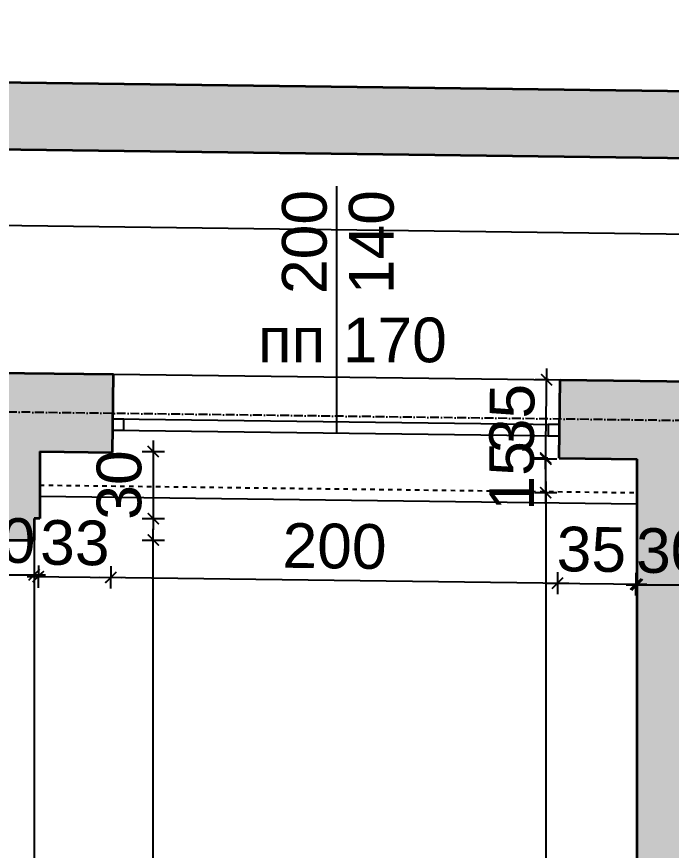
# Model space of a CAD drawing. Header units: inches. Extents: x -72385 to 39588, y -6525 to 66685.
# Drawn here: x -45347.7 to -45054.6, y 30825.1 to 31198.3 of the extents above; entities that cross this region are included whole.
import ezdxf

# ---------------------------------------------------------------- set-up
doc = ezdxf.new("R2010")
doc.units = ezdxf.units.IN
doc.header["$MEASUREMENT"] = 0
doc.linetypes.add('DashDot', pattern=[0.6, 0.4, -0.1, 0, -0.1])
doc.linetypes.add('Hidden', pattern=[0.4, 0.2, -0.2])
for name, color, linetype, lineweight in [('Изгледни линии', 253, 'Continuous', 25), ('Надписи коти външни', 252, 'Continuous', 25), ('Надписи коти вътрешни', 252, 'Continuous', 25), ('Надписи прозорци', 252, 'Continuous', 25), ('Оси', 252, 'DashDot', 25), ('Прозорци', 251, 'Continuous', 25), ('Пунктир', 253, 'Hidden', 25), ('Разрезни линии', 7, 'Continuous', 35), ('Щрих стени', 254, 'Continuous', 25)]:
    doc.layers.add(name, color=color, linetype=linetype, lineweight=lineweight)
doc.styles.add('Arial Regular', font='arial.ttf')
doc.styles.get("Standard").update_dxf_attribs({"font": 'arial.ttf'})
doc.dimstyles.new('Annotative', dxfattribs={"dimscale": 0, "dimtxt": 20, "dimasz": 5, "dimexe": 5, "dimexo": 5, "dimgap": 5, "dimtad": 1, "dimdec": 0, "dimzin": 0, "dimdsep": 46, "dimtxsty": 'Standard', "dimblk": 'ARCHTICK', "dimcen": 5, "dimdle": 5, "dimadec": 0, "dimazin": 0, "dimtfac": 1, "dimtdec": 0, "dimtofl": 0, "dimtmove": 0, "dimatfit": 3, "dimldrblk": 'ARCHTICK', "dimfxl": 5, "dimfxlon": 1, "dimtolj": 1, "dimtzin": 0, "dimarcsym": 1})

# ---------------------------------------------------------------- blocks, each defined once
blk = doc.blocks.new('_ArchTick')
at = {"color": 0, "linetype": 'ByBlock', "const_width": 0.15}
blk.add_lwpolyline([(-0.5, -0.5), (0.5, 0.5)], dxfattribs=at)
blk = doc.blocks.new('*D8150')
at = {"layer": 'Defpoints', "color": 0, "ltscale": 50, "transparency": 16777216}
for p in [(-45339.84, 30964), (-45286.53, 30964), (-45339.84, 30514)]:
    blk.add_point(p, dxfattribs=at)
at = {"layer": 'Надписи коти вътрешни', "color": 0, "lineweight": -2, "ltscale": 50, "transparency": 16777216}
for p, q in [((-45286.53, 30509), (-45286.53, 30969)), ((-45291.53, 30964), (-45281.53, 30964)), ((-45291.53, 30514), (-45281.53, 30514))]:
    blk.add_line(p, q, dxfattribs=at)
at = {"layer": 'Надписи коти вътрешни', "color": 0, "lineweight": -2, "ltscale": 50, "transparency": 16777216, "xscale": 5, "yscale": 5, "zscale": 5}
for p, rotation in [((-45286.53, 30964), 90), ((-45286.53, 30514), 270)]:
    blk.add_blockref('_ArchTick', p, dxfattribs=dict(at, rotation=rotation))
at = {"layer": 'Надписи коти вътрешни', "color": 0, "ltscale": 50, "transparency": 16777216, "insert": (-45301.74, 30697), "char_height": 20, "attachment_point": 5, "rotation": 90}
blk.add_mtext('\\A1;450', dxfattribs=at)
blk = doc.blocks.new('*D271')
at = {"layer": 'Defpoints', "color": 0, "ltscale": 50, "transparency": 16777216}
for p in [(-45337.34, 31003.63), (-45337.34, 30973.62), (-45286.53, 30973.62)]:
    blk.add_point(p, dxfattribs=at)
at = {"layer": 'Надписи коти вътрешни', "color": 0, "lineweight": -2, "ltscale": 50, "transparency": 16777216}
for p, q in [((-45286.53, 31008.63), (-45286.53, 30968.62)), ((-45291.53, 31003.63), (-45281.53, 31003.63)), ((-45291.53, 30973.62), (-45281.53, 30973.62))]:
    blk.add_line(p, q, dxfattribs=at)
at = {"layer": 'Надписи коти вътрешни', "color": 0, "lineweight": -2, "ltscale": 50, "transparency": 16777216, "xscale": 5, "yscale": 5, "zscale": 5}
for p, rotation in [((-45286.53, 31003.63), 90), ((-45286.53, 30973.62), 270)]:
    blk.add_blockref('_ArchTick', p, dxfattribs=dict(at, rotation=rotation))
at = {"layer": 'Надписи коти вътрешни', "color": 0, "ltscale": 50, "transparency": 16777216, "insert": (-45301.75, 30988.63), "char_height": 20, "attachment_point": 5, "rotation": 90}
blk.add_mtext('\\A1;30', dxfattribs=at)
blk = doc.blocks.new('*D272')
at = {"layer": 'Defpoints', "color": 0, "ltscale": 50, "transparency": 16777216}
for p in [(-45069.84, 30985.22), (-45110.79, 30440.18), (-45069.84, 30440.18)]:
    blk.add_point(p, dxfattribs=at)
at = {"layer": 'Надписи коти вътрешни', "color": 0, "lineweight": -2, "ltscale": 50, "transparency": 16777216}
for p, q in [((-45110.79, 30990.22), (-45110.79, 30435.18)), ((-45105.79, 30985.22), (-45115.79, 30985.22)), ((-45105.79, 30440.18), (-45115.79, 30440.18))]:
    blk.add_line(p, q, dxfattribs=at)
at = {"layer": 'Надписи коти вътрешни', "color": 0, "lineweight": -2, "ltscale": 50, "transparency": 16777216, "xscale": 5, "yscale": 5, "zscale": 5}
for p, rotation in [((-45110.79, 30985.22), 90), ((-45110.79, 30440.18), 270)]:
    blk.add_blockref('_ArchTick', p, dxfattribs=dict(at, rotation=rotation))
at = {"layer": 'Надписи коти вътрешни', "color": 0, "ltscale": 50, "transparency": 16777216, "insert": (-45125.96, 30712.7), "char_height": 20, "attachment_point": 5, "rotation": 90}
blk.add_mtext('\\A1;545', dxfattribs=at)
blk = doc.blocks.new('*D4071')
at = {"layer": 'Defpoints', "color": 0, "ltscale": 50, "transparency": 16777216}
for p in [(-45110.79, 31000.22), (-45069.84, 31000.22), (-45069.84, 30985.22)]:
    blk.add_point(p, dxfattribs=at)
at = {"layer": 'Надписи коти вътрешни', "color": 0, "lineweight": -2, "ltscale": 50, "transparency": 16777216}
for p, q in [((-45110.79, 30980.22), (-45110.79, 31005.22)), ((-45105.79, 31000.22), (-45115.79, 31000.22)), ((-45105.79, 30985.22), (-45115.79, 30985.22))]:
    blk.add_line(p, q, dxfattribs=at)
at = {"layer": 'Надписи коти вътрешни', "color": 0, "lineweight": -2, "ltscale": 50, "transparency": 16777216, "xscale": 5, "yscale": 5, "zscale": 5}
for p, rotation in [((-45110.79, 31000.22), 90), ((-45110.79, 30985.22), 270)]:
    blk.add_blockref('_ArchTick', p, dxfattribs=dict(at, rotation=rotation))
at = {"layer": 'Надписи коти вътрешни', "color": 0, "ltscale": 50, "transparency": 16777216, "insert": (-45126, 30992.72), "char_height": 20, "attachment_point": 5, "rotation": 90}
blk.add_mtext('\\A1;15', dxfattribs=at)
blk = doc.blocks.new('*D284')
at = {"layer": 'Defpoints', "color": 0, "ltscale": 50, "transparency": 16777216}
for p in [(-45337.34, 31003.63), (-45304.84, 31003.21), (-45305.55, 30947.26)]:
    blk.add_point(p, dxfattribs=at)
at = {"layer": 'Надписи коти вътрешни', "color": 0, "lineweight": -2, "ltscale": 50, "transparency": 16777216}
for p, q in [((-45337.99, 30952.67), (-45338.11, 30942.68)), ((-45305.49, 30952.26), (-45305.61, 30942.26)), ((-45343.05, 30947.74), (-45300.55, 30947.2))]:
    blk.add_line(p, q, dxfattribs=at)
at = {"layer": 'Надписи коти вътрешни', "color": 0, "lineweight": -2, "ltscale": 50, "transparency": 16777216, "xscale": 5, "yscale": 5, "zscale": 5}
for p, rotation in [((-45338.05, 30947.68), 179.2706286525366), ((-45305.55, 30947.26), 359.2706286525366)]:
    blk.add_blockref('_ArchTick', p, dxfattribs=dict(at, rotation=rotation))
at = {"layer": 'Надписи коти вътрешни', "color": 0, "ltscale": 50, "transparency": 16777216, "insert": (-45321.61, 30962.69), "char_height": 20, "attachment_point": 5, "rotation": 359.2706}
blk.add_mtext('\\A1;33', dxfattribs=at)
blk = doc.blocks.new('*D285')
at = {"layer": 'Defpoints', "color": 0, "ltscale": 50, "transparency": 16777216}
for p in [(-45304.84, 31003.21), (-45104.84, 31000.67), (-45105.55, 30944.72)]:
    blk.add_point(p, dxfattribs=at)
at = {"layer": 'Надписи коти вътрешни', "color": 0, "lineweight": -2, "ltscale": 50, "transparency": 16777216}
for p, q in [((-45305.49, 30952.26), (-45305.61, 30942.26)), ((-45310.55, 30947.33), (-45100.55, 30944.65)), ((-45105.49, 30949.71), (-45105.61, 30939.72))]:
    blk.add_line(p, q, dxfattribs=at)
at = {"layer": 'Надписи коти вътрешни', "color": 0, "lineweight": -2, "ltscale": 50, "transparency": 16777216, "xscale": 5, "yscale": 5, "zscale": 5}
for p, rotation in [((-45305.55, 30947.26), 179.2706286525514), ((-45105.55, 30944.72), 359.2706286525514)]:
    blk.add_blockref('_ArchTick', p, dxfattribs=dict(at, rotation=rotation))
at = {"layer": 'Надписи коти вътрешни', "color": 0, "ltscale": 50, "transparency": 16777216, "insert": (-45205.36, 30961.2), "char_height": 20, "attachment_point": 5, "rotation": 359.2706}
blk.add_mtext('\\A1;200', dxfattribs=at)
blk = doc.blocks.new('*D286')
at = {"layer": 'Defpoints', "color": 0, "ltscale": 50, "transparency": 16777216}
for p in [(-45104.84, 31000.67), (-45069.84, 31000.22), (-45070.55, 30944.27)]:
    blk.add_point(p, dxfattribs=at)
at = {"layer": 'Надписи коти вътрешни', "color": 0, "lineweight": -2, "ltscale": 50, "transparency": 16777216}
for p, q in [((-45105.49, 30949.71), (-45105.61, 30939.72)), ((-45070.49, 30949.27), (-45070.61, 30939.27)), ((-45110.55, 30944.78), (-45065.55, 30944.21))]:
    blk.add_line(p, q, dxfattribs=at)
at = {"layer": 'Надписи коти вътрешни', "color": 0, "lineweight": -2, "ltscale": 50, "transparency": 16777216, "xscale": 5, "yscale": 5, "zscale": 5}
for p, rotation in [((-45105.55, 30944.72), 179.2706286525701), ((-45070.55, 30944.27), 359.2706286525701)]:
    blk.add_blockref('_ArchTick', p, dxfattribs=dict(at, rotation=rotation))
at = {"layer": 'Надписи коти вътрешни', "color": 0, "ltscale": 50, "transparency": 16777216, "insert": (-45090.36, 30959.74), "char_height": 20, "attachment_point": 5, "rotation": 359.2706}
blk.add_mtext('\\A1;35', dxfattribs=at)
blk = doc.blocks.new('*D2811')
at = {"layer": 'Defpoints', "color": 0, "ltscale": 50, "transparency": 16777216}
for p in [(-45939.84, 31146.31), (-41143.29, 31085.24), (-41143.72, 31051.25)]:
    blk.add_point(p, dxfattribs=at)
at = {"layer": 'Надписи коти вътрешни', "color": 0, "lineweight": -2, "ltscale": 50, "transparency": 16777216}
for p, q in [((-45940.21, 31117.31), (-45940.33, 31107.31)), ((-45945.27, 31112.38), (-41138.72, 31051.18)), ((-41143.65, 31056.25), (-41143.78, 31046.25))]:
    blk.add_line(p, q, dxfattribs=at)
at = {"layer": 'Надписи коти вътрешни', "color": 0, "lineweight": -2, "ltscale": 50, "transparency": 16777216, "xscale": 5, "yscale": 5, "zscale": 5}
for p, rotation in [((-45940.27, 31112.31), 179.2706286525472), ((-41143.72, 31051.25), 359.2706286525473)]:
    blk.add_blockref('_ArchTick', p, dxfattribs=dict(at, rotation=rotation))
at = {"layer": 'Надписи коти вътрешни', "color": 0, "ltscale": 50, "transparency": 16777216, "insert": (-43541.8, 31096.99), "char_height": 20, "attachment_point": 5, "rotation": 359.2706}
blk.add_mtext('\\A1;4797', dxfattribs=at)
blk = doc.blocks.new('*D5867')
at = {"layer": 'Defpoints', "color": 0, "ltscale": 50, "transparency": 16777216}
for p in [(-45300.16, 31370.68), (-45384.4, 31039.23), (-45304.39, 31038.21)]:
    blk.add_point(p, dxfattribs=at)
at = {"layer": 'Надписи коти външни', "color": 0, "lineweight": -2, "ltscale": 50, "transparency": 16777216}
for p, q in [((-45380.23, 31366.7), (-45380.1, 31376.7)), ((-45300.22, 31365.68), (-45300.1, 31375.68)), ((-45385.17, 31371.77), (-45295.16, 31370.62))]:
    blk.add_line(p, q, dxfattribs=at)
at = {"layer": 'Надписи коти външни', "color": 0, "lineweight": -2, "ltscale": 50, "transparency": 16777216, "xscale": 5, "yscale": 5, "zscale": 5}
for p, rotation in [((-45380.17, 31371.7), 179.2706286522067), ((-45300.16, 31370.68), 359.2706286522067)]:
    blk.add_blockref('_ArchTick', p, dxfattribs=dict(at, rotation=rotation))
at = {"layer": 'Надписи коти външни', "color": 0, "ltscale": 50, "transparency": 16777216, "insert": (-45339.97, 31386.4), "char_height": 20, "attachment_point": 5, "rotation": 359.2706}
blk.add_mtext('\\A1;80', dxfattribs=at)
blk = doc.blocks.new('*D5868')
at = {"layer": 'Defpoints', "color": 0, "ltscale": 50, "transparency": 16777216}
for p in [(-45100.16, 31368.14), (-45304.39, 31038.21), (-45104.39, 31035.66)]:
    blk.add_point(p, dxfattribs=at)
at = {"layer": 'Надписи коти външни', "color": 0, "lineweight": -2, "ltscale": 50, "transparency": 16777216}
for p, q in [((-45300.22, 31365.68), (-45300.1, 31375.68)), ((-45100.22, 31363.14), (-45100.1, 31373.14)), ((-45305.16, 31370.75), (-45095.16, 31368.07))]:
    blk.add_line(p, q, dxfattribs=at)
at = {"layer": 'Надписи коти външни', "color": 0, "lineweight": -2, "ltscale": 50, "transparency": 16777216, "xscale": 5, "yscale": 5, "zscale": 5}
for p, rotation in [((-45300.16, 31370.68), 179.2706286525796), ((-45100.16, 31368.14), 359.2706286525796)]:
    blk.add_blockref('_ArchTick', p, dxfattribs=dict(at, rotation=rotation))
at = {"layer": 'Надписи коти външни', "color": 0, "ltscale": 50, "transparency": 16777216, "insert": (-45199.97, 31384.62), "char_height": 20, "attachment_point": 5, "rotation": 359.2706}
blk.add_mtext('\\A1;200', dxfattribs=at)
blk = doc.blocks.new('*D5869')
at = {"layer": 'Defpoints', "color": 0, "ltscale": 50, "transparency": 16777216}
for p in [(-45000.16, 31366.86), (-45104.39, 31035.66), (-45004.39, 31034.39)]:
    blk.add_point(p, dxfattribs=at)
at = {"layer": 'Надписи коти външни', "color": 0, "lineweight": -2, "ltscale": 50, "transparency": 16777216}
for p, q in [((-45100.22, 31363.14), (-45100.1, 31373.14)), ((-45000.22, 31361.86), (-45000.1, 31371.86)), ((-45105.16, 31368.2), (-44995.16, 31366.8))]:
    blk.add_line(p, q, dxfattribs=at)
at = {"layer": 'Надписи коти външни', "color": 0, "lineweight": -2, "ltscale": 50, "transparency": 16777216, "xscale": 5, "yscale": 5, "zscale": 5}
for p, rotation in [((-45100.16, 31368.14), 179.2706286524962), ((-45000.16, 31366.86), 359.2706286524962)]:
    blk.add_blockref('_ArchTick', p, dxfattribs=dict(at, rotation=rotation))
at = {"layer": 'Надписи коти външни', "color": 0, "ltscale": 50, "transparency": 16777216, "insert": (-45050.41, 31382.72), "char_height": 20, "attachment_point": 5, "rotation": 359.2706}
blk.add_mtext('\\A1;100', dxfattribs=at)
blk = doc.blocks.new('*D5961')
at = {"layer": 'Defpoints', "color": 0, "ltscale": 50, "transparency": 16777216}
for p in [(-40216.83, 31405.98), (-52317.34, 31127.49), (-40222.34, 30973.51)]:
    blk.add_point(p, dxfattribs=at)
at = {"layer": 'Надписи коти външни', "color": 0, "lineweight": -2, "ltscale": 50, "transparency": 16777216}
for p, q in [((-52311.9, 31554.95), (-52311.77, 31564.95)), ((-52316.83, 31560.02), (-40211.83, 31405.91)), ((-40216.9, 31400.98), (-40216.77, 31410.98))]:
    blk.add_line(p, q, dxfattribs=at)
at = {"layer": 'Надписи коти външни', "color": 0, "lineweight": -2, "ltscale": 50, "transparency": 16777216, "xscale": 5, "yscale": 5, "zscale": 5}
for p, rotation in [((-52311.83, 31559.95), 179.2706286525472), ((-40216.83, 31405.98), 359.2706286525473)]:
    blk.add_blockref('_ArchTick', p, dxfattribs=dict(at, rotation=rotation))
at = {"layer": 'Надписи коти външни', "color": 0, "ltscale": 50, "transparency": 16777216, "insert": (-46264.14, 31498.18), "char_height": 20, "attachment_point": 5, "rotation": 359.2706}
blk.add_mtext('\\A1;12095', dxfattribs=at)
blk = doc.blocks.new('*D7197')
at = {"layer": 'Defpoints', "color": 0, "ltscale": 10, "transparency": 16777216}
for p in [(-45369.84, 30949.66), (-45339.84, 30949.66), (-45339.84, 30948.43)]:
    blk.add_point(p, dxfattribs=at)
at = {"layer": 'Надписи коти вътрешни', "color": 0, "lineweight": -2, "ltscale": 10, "transparency": 16777216}
for p, q in [((-45374.84, 30948.43), (-45334.84, 30948.43)), ((-45369.84, 30948.43), (-45369.84, 30943.43)), ((-45339.84, 30948.43), (-45339.84, 30943.43))]:
    blk.add_line(p, q, dxfattribs=at)
at = {"layer": 'Надписи коти вътрешни', "color": 0, "lineweight": -2, "ltscale": 10, "transparency": 16777216, "xscale": 5, "yscale": 5, "zscale": 5, "rotation": 180}
blk.add_blockref('_ArchTick', (-45369.84, 30948.43), dxfattribs=at)
at = {"layer": 'Надписи коти вътрешни', "color": 0, "lineweight": -2, "ltscale": 10, "transparency": 16777216, "xscale": 5, "yscale": 5, "zscale": 5}
blk.add_blockref('_ArchTick', (-45339.84, 30948.43), dxfattribs=at)
at = {"layer": 'Надписи коти вътрешни', "color": 0, "ltscale": 10, "transparency": 16777216, "insert": (-45354.84, 30963.65), "char_height": 20, "attachment_point": 5}
blk.add_mtext('\\A1;30', dxfattribs=at)
blk = doc.blocks.new('*D7198')
at = {"layer": 'Defpoints', "color": 0, "ltscale": 10, "transparency": 16777216}
for p in [(-45069.84, 30950.67), (-45039.84, 30950.67), (-45039.84, 30943.95)]:
    blk.add_point(p, dxfattribs=at)
at = {"layer": 'Надписи коти вътрешни', "color": 0, "lineweight": -2, "ltscale": 10, "transparency": 16777216}
for p, q in [((-45074.84, 30943.95), (-45034.84, 30943.95)), ((-45069.84, 30945.67), (-45069.84, 30938.95)), ((-45039.84, 30945.67), (-45039.84, 30938.95))]:
    blk.add_line(p, q, dxfattribs=at)
at = {"layer": 'Надписи коти вътрешни', "color": 0, "lineweight": -2, "ltscale": 10, "transparency": 16777216, "xscale": 5, "yscale": 5, "zscale": 5, "rotation": 180}
blk.add_blockref('_ArchTick', (-45069.84, 30943.95), dxfattribs=at)
at = {"layer": 'Надписи коти вътрешни', "color": 0, "lineweight": -2, "ltscale": 10, "transparency": 16777216, "xscale": 5, "yscale": 5, "zscale": 5}
blk.add_blockref('_ArchTick', (-45039.84, 30943.95), dxfattribs=at)
at = {"layer": 'Надписи коти вътрешни', "color": 0, "ltscale": 10, "transparency": 16777216, "insert": (-45054.84, 30959.17), "char_height": 20, "attachment_point": 5}
blk.add_mtext('\\A1;30', dxfattribs=at)
blk = doc.blocks.new('*D7259')
at = {"layer": 'Defpoints', "color": 0, "ltscale": 10, "transparency": 16777216}
for p in [(-45110.42, 31035.74), (-45104.41, 31035.66), (-45104.84, 31000.67)]:
    blk.add_point(p, dxfattribs=at)
at = {"layer": 'Надписи коти вътрешни', "color": 0, "lineweight": -2, "ltscale": 10, "transparency": 16777216}
for p, q in [((-45110.91, 30995.74), (-45110.36, 31040.74)), ((-45109.41, 31035.73), (-45115.42, 31035.8)), ((-45109.84, 31000.73), (-45115.85, 31000.8))]:
    blk.add_line(p, q, dxfattribs=at)
at = {"layer": 'Надписи коти вътрешни', "color": 0, "lineweight": -2, "ltscale": 10, "transparency": 16777216, "xscale": 5, "yscale": 5, "zscale": 5}
for p, rotation in [((-45110.42, 31035.74), 89.29715857707184), ((-45110.85, 31000.74), 269.2971585770719)]:
    blk.add_blockref('_ArchTick', p, dxfattribs=dict(at, rotation=rotation))
at = {"layer": 'Надписи коти вътрешни', "color": 0, "ltscale": 10, "transparency": 16777216, "insert": (-45125.85, 31018.43), "char_height": 20, "attachment_point": 5, "rotation": 89.2972}
blk.add_mtext('\\A1;35', dxfattribs=at)

msp = doc.modelspace()

# ---------------------------------------------------------------- hatches: boundary and pattern name
at = {"layer": 'Щрих стени', "ltscale": 10}
h = msp.add_hatch(color=256, dxfattribs=at)
h.dxf.hatch_style = 1
h.paths.add_polyline_path([(-41113.29, 29149.71), (-41143.29, 29150.09), (-41143.29, 29050.08), (-41709.18, 29057.28), (-41712.31, 29157.33), (-41742.34, 29157.71), (-41739.21, 29057.67), (-45922.34, 29110.92), (-45922.34, 29210.93), (-45952.34, 29211.31), (-45952.34, 29081.3), (-41113.29, 29019.7)])
h.paths.add_polyline_path([(-41113.29, 31114.87), (-45969.84, 31176.69), (-45969.84, 31066.68), (-45939.84, 31066.3), (-45939.84, 31146.31), (-41143.29, 31085.24), (-41143.29, 30985.24), (-41113.29, 30984.85)])
h.paths.add_polyline_path([(-40092.34, 30394.93), (-40222.34, 30396.59), (-40222.34, 30366.59), (-40122.34, 30365.31), (-40122.34, 29435.26), (-40222.34, 29436.54), (-40222.34, 29406.53), (-40092.34, 29404.88)])
h = msp.add_hatch(color=256, dxfattribs=at)
h.dxf.hatch_style = 1
h.paths.add_polyline_path([(-45774.39, 31044.19), (-45834.39, 31044.96), (-45834.84, 31009.96), (-45774.84, 31009.2)])
h.paths.add_polyline_path([(-45624.39, 31042.28), (-45684.39, 31043.05), (-45684.84, 31008.05), (-45672.34, 31007.89), (-45672.34, 30987.89), (-45637.34, 30987.44), (-45637.34, 31007.45), (-45624.84, 31007.29)])
h.paths.add_polyline_path([(-45474.39, 31040.37), (-45534.39, 31041.14), (-45534.84, 31006.14), (-45474.84, 31005.38)])
h.paths.add_polyline_path([(-45304.39, 31038.21), (-45384.39, 31039.23), (-45384.84, 31004.23), (-45372.34, 31004.07), (-45372.34, 30974.07), (-45369.84, 30974.04), (-45369.84, 30964), (-45339.84, 30964), (-45339.84, 30973.66), (-45337.34, 30973.62), (-45337.34, 31003.63), (-45304.84, 31003.21)])
h.paths.add_polyline_path([(-45189.46, 30441.7), (-45314.84, 30443.3), (-45314.84, 30468.3), (-45339.84, 30468.62), (-45339.84, 30514), (-45369.84, 30514), (-45369.84, 30444), (-45434.84, 30444.82), (-45434.84, 30414.82), (-45369.84, 30413.99), (-45369.84, 30264.52), (-45339.84, 30264.52), (-45339.84, 30413.61), (-45189.84, 30411.7)])
h.paths.add_polyline_path([(-45014.46, 30439.47), (-45039.84, 30439.79), (-45039.84, 30999.84), (-45004.84, 30999.39), (-45004.39, 31034.39), (-45104.39, 31035.66), (-45104.84, 31000.67), (-45069.84, 31000.22), (-45069.84, 30440.18), (-45089.46, 30440.43), (-45089.84, 30410.43), (-45014.84, 30409.47)])
h.paths.add_polyline_path([(-44696.08, 30435.42), (-44722.34, 30435.75), (-44722.34, 30465.75), (-44787.34, 30466.58), (-44787.34, 30436.58), (-44914.46, 30438.2), (-44914.84, 30408.2), (-44787.34, 30406.58), (-44787.34, 30376.57), (-44722.34, 30375.75), (-44722.34, 30405.75), (-44696.46, 30405.42)])
h.paths.add_polyline_path([(-44414.46, 30431.83), (-44439.84, 30432.16), (-44439.84, 30502.2), (-44469.84, 30502.2), (-44469.84, 30432.54), (-44496.1, 30432.87), (-44496.48, 30402.87), (-44414.84, 30401.84)])
h.paths.add_polyline_path([(-44139.84, 30428.34), (-44314.46, 30430.56), (-44314.84, 30400.56), (-44184.84, 30398.91), (-44184.84, 30363.9), (-44169.84, 30363.71), (-44169.84, 30353.31), (-44139.84, 30353.31)])
h.paths.add_polyline_path([(-44439.84, 30762.2), (-44469.84, 30762.2), (-44469.84, 30732.2), (-44439.84, 30732.2)])
h.paths.add_polyline_path([(-44404.39, 31026.75), (-44504.39, 31028.03), (-44504.84, 30993.03), (-44469.84, 30992.58), (-44469.84, 30992.2), (-44439.84, 30992.2), (-44404.84, 30991.76)])
h.paths.add_polyline_path([(-44704.39, 31030.57), (-44804.39, 31031.84), (-44804.84, 30996.85), (-44772.34, 30996.43), (-44772.34, 30965.99), (-44737.34, 30965.99), (-44737.34, 30995.99), (-44704.84, 30995.57)])
h.paths.add_polyline_path([(-44104.39, 31022.93), (-44204.39, 31024.21), (-44204.84, 30989.21), (-44172.34, 30988.8), (-44172.34, 30958.79), (-44137.34, 30958.35), (-44137.34, 30988.35), (-44104.84, 30987.94)])
h.paths.add_polyline_path([(-43804.39, 31019.11), (-43904.39, 31020.39), (-43904.84, 30985.39), (-43804.84, 30984.12)])
h.paths.add_polyline_path([(-43507.34, 30980.33), (-43474.84, 30979.92), (-43474.39, 31014.91), (-43604.39, 31016.57), (-43604.84, 30981.57), (-43572.34, 30981.16), (-43572.34, 30951.15), (-43539.84, 30950.74), (-43539.84, 30450.7), (-43572.34, 30451.11), (-43572.34, 30361.11), (-43507.34, 30360.28), (-43507.34, 30390.28), (-42957.34, 30383.28), (-42957.34, 30353.28), (-42892.34, 30352.45), (-42892.34, 30382.45), (-42357.34, 30375.64), (-42357.34, 30345.64), (-42292.34, 30344.81), (-42292.34, 30374.81), (-41757.34, 30368), (-41757.34, 30338), (-41739.84, 30337.78), (-41739.84, 30157.76), (-41709.84, 30157.76), (-41709.84, 30337.4), (-41692.34, 30337.17), (-41692.34, 30367.18), (-41649.84, 30366.63), (-41649.46, 30396.63), (-41692.34, 30397.18), (-41692.34, 30427.18), (-41707.34, 30427.37), (-41707.34, 30457.37), (-41742.34, 30457.82), (-41742.34, 30427.82), (-41782.34, 30428.33), (-41782.34, 30398.32), (-42292.34, 30404.82), (-42292.34, 30434.82), (-42357.34, 30435.65), (-42357.34, 30405.64), (-42892.34, 30412.46), (-42892.34, 30442.46), (-42982.34, 30443.6), (-42982.34, 30413.6), (-43507.34, 30420.28), (-43507.34, 30450.29), (-43509.84, 30450.32), (-43509.84, 30950.36), (-43507.34, 30950.33)])
h.paths.add_polyline_path([(-44139.84, 30123.31), (-44169.84, 30123.31), (-44169.84, 30093.31), (-44139.84, 30093.31)])
h.paths.add_polyline_path([(-44139.84, 29863.31), (-44169.84, 29863.31), (-44169.84, 29851.36), (-44184.84, 29851.55), (-44184.84, 29796.55), (-44204.84, 29796.8), (-44204.84, 29761.8), (-44169.84, 29761.36), (-44139.84, 29761.36)])
h.paths.add_polyline_path([(-44722.34, 29858.4), (-44787.34, 29859.22), (-44787.34, 29769.22), (-44722.34, 29768.39)])
h.paths.add_polyline_path([(-44139.84, 29531.36), (-44169.84, 29531.36), (-44169.84, 29501.36), (-44139.84, 29501.36)])
h.paths.add_polyline_path([(-44104.84, 29222.79), (-44137.34, 29223.21), (-44137.34, 29253.21), (-44139.84, 29253.24), (-44139.84, 29271.36), (-44169.84, 29271.36), (-44169.84, 29253.62), (-44172.34, 29253.66), (-44172.34, 29223.65), (-44204.84, 29224.07), (-44205.28, 29189.07), (-44105.28, 29187.8)])
h.paths.add_polyline_path([(-44404.84, 29226.61), (-44504.84, 29227.89), (-44505.28, 29192.89), (-44405.28, 29191.62)])
h.paths.add_polyline_path([(-44704.84, 29230.43), (-44737.34, 29230.85), (-44737.34, 29260.85), (-44772.34, 29261.29), (-44772.34, 29231.29), (-44804.84, 29231.7), (-44805.28, 29196.71), (-44705.28, 29195.43)])
h.paths.add_polyline_path([(-45004.84, 29234.25), (-45104.84, 29235.52), (-45105.28, 29200.53), (-45005.28, 29199.25)])

# ---------------------------------------------------------------- linework, layer by layer
at = {"layer": 'Изгледни линии', "ltscale": 50}
for p, q in [((-45304.39, 31038.21), (-45104.41, 31035.66)), ((-45337.34, 30983.63), (-45069.84, 30980.22)), ((-45339.84, 30964), (-45339.84, 30514))]:
    msp.add_line(p, q, dxfattribs=at)
at = {"layer": 'Надписи прозорци', "ltscale": 50}
msp.add_line((-45204.4, 31011.94), (-45204.4, 31122.4), dxfattribs=at)
at = {"layer": 'Оси', "ltscale": 10}
msp.add_line((-39839.84, 30951.14), (-52799.84, 31116.13), dxfattribs=at)
at = {"layer": 'Прозорци', "ltscale": 50}
for p, q in [((-45304.65, 31018.21), (-45104.66, 31015.67)), ((-45304.71, 31013.21), (-45104.73, 31010.67))]:
    msp.add_line(p, q, dxfattribs=at)
for points in [[(-45304.71, 31013.21), (-45299.71, 31013.15), (-45299.65, 31018.15), (-45304.65, 31018.21), (-45304.71, 31013.21)], [(-45109.73, 31010.73), (-45104.73, 31010.67), (-45104.66, 31015.67), (-45109.66, 31015.73), (-45109.73, 31010.73)]]:
    msp.add_lwpolyline(points, dxfattribs=at)
at = {"layer": 'Пунктир', "ltscale": 10}
msp.add_line((-45337.34, 30988.63), (-45069.84, 30985.22), dxfattribs=at)
at = {"layer": 'Разрезни линии', "ltscale": 50}
for p, q in [((-45969.84, 31176.69), (-41113.29, 31114.87)), ((-45939.84, 31146.31), (-41143.29, 31085.24)), ((-45384.39, 31039.23), (-45304.39, 31038.21)), ((-45304.84, 31003.21), (-45304.39, 31038.21)), ((-45104.84, 31000.67), (-45104.39, 31035.66)), ((-45104.39, 31035.66), (-45004.39, 31034.39)), ((-45337.34, 31003.63), (-45337.34, 30973.62)), ((-45337.34, 31003.63), (-45304.84, 31003.21)), ((-45104.84, 31000.67), (-45069.84, 31000.22)), ((-45069.84, 30440.18), (-45069.84, 31000.22)), ((-45339.84, 30973.66), (-45339.84, 30964)), ((-45337.34, 30973.62), (-45339.84, 30973.66)), ((-45369.84, 30964), (-45339.84, 30964))]:
    msp.add_line(p, q, dxfattribs=at)

# ---------------------------------------------------------------- texts
at = {"layer": 'Надписи прозорци', "ltscale": 100, "char_height": 20, "width": 180.4891, "attachment_point": 1, "rotation": 90, "style": 'Arial Regular'}
for s, insert in [('200', (-45228.91, 31074.11)), ('140', (-45198.91, 31074.03))]:
    msp.add_mtext(s, dxfattribs=dict(at, insert=insert))
at = {"layer": 'Надписи прозорци', "ltscale": 100, "insert": (-45239.71, 31063.59), "char_height": 20, "width": 180.4891, "attachment_point": 1, "style": 'Arial Regular'}
msp.add_mtext('пп 170', dxfattribs=at)

# ---------------------------------------------------------------- dimensions: what is measured, and where the dimension line sits
at = {"layer": 'Надписи коти външни', "ltscale": 50}
dim = msp.add_aligned_dim(p1=(-52317.34, 31127.49), p2=(-40222.34, 30973.51), distance=432.5, text='12095', dimstyle='Annotative', override={"dimscale": 0, "dimtix": 0, "dimtofl": 0, "dimtmove": 0, "dimatfit": 3}, dxfattribs=at)
dim.commit()
dim.dimension.update_dxf_attribs({"geometry": '*D5961', "text_midpoint": (-46264.14, 31498.18)})
for base, p1, p2, picture, middle in [((-45300.16, 31370.68), (-45384.4, 31039.23), (-45304.39, 31038.21), '*D5867', (-45340.16, 31371.19)), ((-45000.16, 31366.86), (-45104.39, 31035.66), (-45004.39, 31034.39), '*D5869', (-45050.6, 31367.51))]:
    dim = msp.add_linear_dim(base=base, p1=p1, p2=p2, angle=359.2706, dimstyle='Annotative', override={"dimscale": 0, "dimtix": 0, "dimtofl": 0, "dimtmove": 0, "dimatfit": 3}, dxfattribs=at)
    dim.commit()
    dim.dimension.update_dxf_attribs({"geometry": picture, "text_midpoint": middle, "dimtype": 129})
dim = msp.add_aligned_dim(p1=(-45304.39, 31038.21), p2=(-45104.39, 31035.66), distance=332.5, dimstyle='Annotative', override={"dimscale": 0, "dimtix": 0, "dimtofl": 0, "dimtmove": 0, "dimatfit": 3}, dxfattribs=at)
dim.commit()
dim.dimension.update_dxf_attribs({"geometry": '*D5868', "text_midpoint": (-45199.97, 31384.62)})
at = {"layer": 'Надписи коти вътрешни', "ltscale": 50}
for p1, p2, distance, picture, middle in [((-45939.84, 31146.31), (-41143.29, 31085.24), -34, '*D2811', (-43541.8, 31096.99)), ((-45304.84, 31003.21), (-45104.84, 31000.67), -55.96, '*D285', (-45205.36, 30961.2))]:
    dim = msp.add_aligned_dim(p1=p1, p2=p2, distance=distance, dimstyle='Annotative', override={"dimscale": 0, "dimtix": 0, "dimtofl": 0, "dimtmove": 0, "dimatfit": 3}, dxfattribs=at)
    dim.commit()
    dim.dimension.update_dxf_attribs({"geometry": picture, "text_midpoint": middle})
at = {"layer": 'Надписи коти вътрешни', "ltscale": 10}
for base, p1, p2, angle, picture, middle in [((-45110.42, 31035.74), (-45104.84, 31000.67), (-45104.41, 31035.66), 89.2972, '*D7259', (-45110.63, 31018.24)), ((-45339.84, 30948.43), (-45369.84, 30949.66), (-45339.84, 30949.66), 360, '*D7197', (-45354.84, 30948.43)), ((-45039.84, 30943.95), (-45069.84, 30950.67), (-45039.84, 30950.67), 0, '*D7198', (-45054.84, 30943.95))]:
    dim = msp.add_linear_dim(base=base, p1=p1, p2=p2, angle=angle, dimstyle='Annotative', override={"dimscale": 0, "dimtix": 0, "dimtofl": 0, "dimtmove": 0, "dimatfit": 3}, dxfattribs=at)
    dim.commit()
    dim.dimension.update_dxf_attribs({"geometry": picture, "text_midpoint": middle, "dimtype": 129})
at = {"layer": 'Надписи коти вътрешни', "ltscale": 50}
for base, p1, p2, angle, picture, middle, dimtype in [((-45286.53, 30973.62), (-45337.34, 31003.63), (-45337.34, 30973.62), 90, '*D271', (-45286.53, 30988.63), 128), ((-45110.79, 31000.22), (-45069.84, 30985.22), (-45069.84, 31000.22), 90, '*D4071', (-45110.79, 30992.72), 128), ((-45305.55, 30947.26), (-45337.34, 31003.63), (-45304.84, 31003.21), 359.2706, '*D284', (-45321.8, 30947.47), 129), ((-45070.55, 30944.27), (-45104.84, 31000.67), (-45069.84, 31000.22), 359.2706, '*D286', (-45090.55, 30944.52), 129), ((-45286.53, 30964), (-45339.84, 30514), (-45339.84, 30964), 90, '*D8150', (-45286.53, 30697), 128)]:
    dim = msp.add_linear_dim(base=base, p1=p1, p2=p2, angle=angle, dimstyle='Annotative', override={"dimscale": 0, "dimtix": 0, "dimtofl": 0, "dimtmove": 0, "dimatfit": 3}, dxfattribs=at)
    dim.commit()
    dim.dimension.update_dxf_attribs({"geometry": picture, "text_midpoint": middle, "dimtype": dimtype})
dim = msp.add_linear_dim(base=(-45110.79, 30440.18), p1=(-45069.84, 30985.22), p2=(-45069.84, 30440.18), angle=90, dimstyle='Annotative', override={"dimscale": 0, "dimtix": 0, "dimtofl": 0, "dimtmove": 0, "dimatfit": 3}, dxfattribs=at)
dim.commit()
dim.dimension.update_dxf_attribs({"geometry": '*D272', "text_midpoint": (-45125.96, 30712.7)})

doc.saveas('drawing.dxf')
